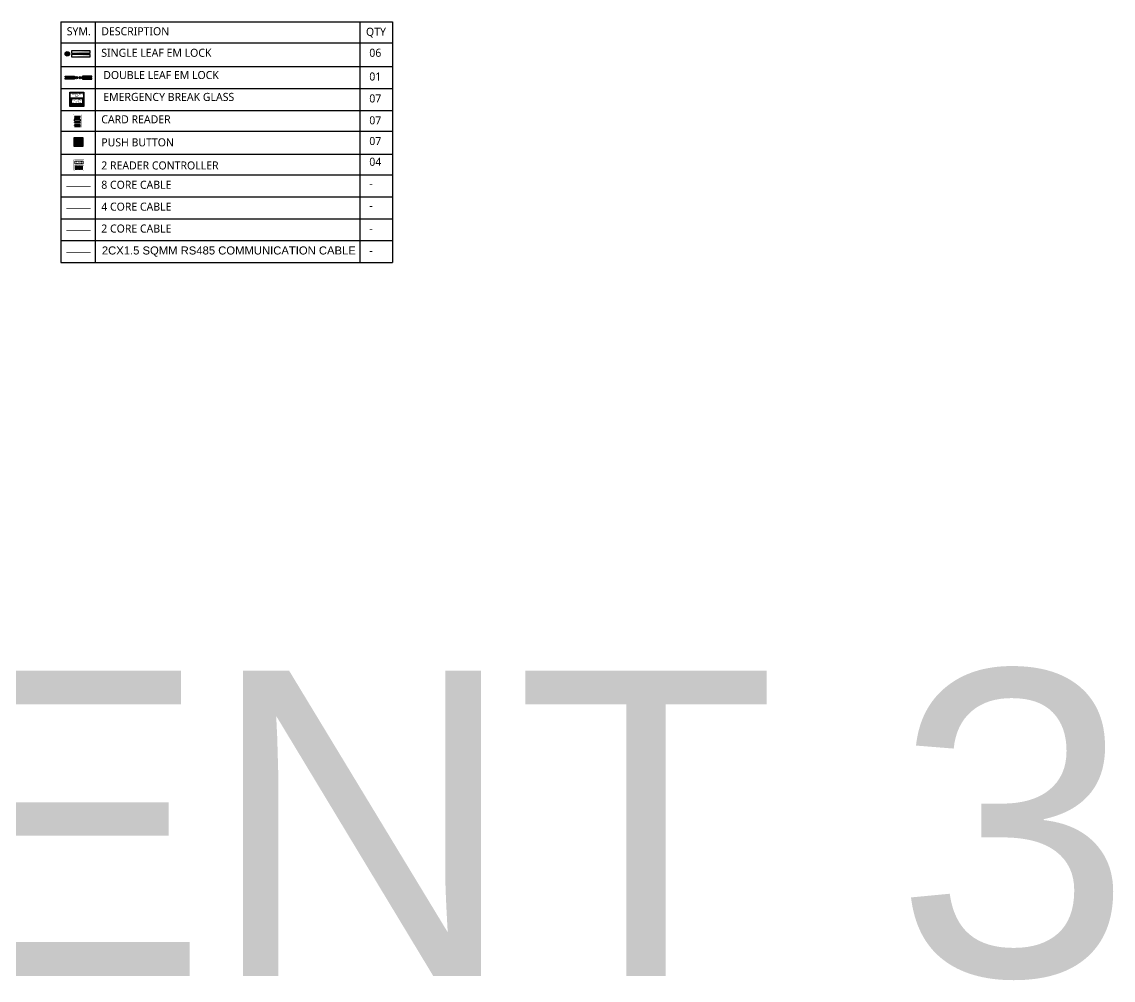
# Model space of a CAD drawing. Header units: millimetres. Extents: x 2509692 to 6766201, y 361130 to 898117.
# Drawn here: x 2600832 to 2654456, y 629836 to 676931 of the extents above; entities that cross this region are included whole.
import ezdxf
from ezdxf.enums import TextEntityAlignment as Align

# ---------------------------------------------------------------- set-up
doc = ezdxf.new("R2010")
doc.units = ezdxf.units.MM
doc.header["$LTSCALE"] = 100
for name, color, linetype in [('2CORE CABLE', 30, 'Continuous'), ('A_TEXT', 8, 'Continuous'), ('ACS-DOOR', 1, 'Continuous'), ('RS485 CABLE', 14, 'Continuous')]:
    doc.layers.add(name, color=color, linetype=linetype)
doc.layers.add('4CORE CABLE', color=230, linetype='Continuous', lineweight=0)
doc.layers.add('8CORE CABLE', color=3, linetype='Continuous', lineweight=0)
doc.styles.add('ARIAL', font='arial.ttf')
doc.styles.add('SL_Lucida Sans', font='l_10646.ttf', dxfattribs={"height": 250})
doc.styles.add('V', font='verdana.ttf')

# ---------------------------------------------------------------- blocks, each defined once
blk = doc.blocks.new('S-D')
at = {"layer": 'ACS-DOOR', "lineweight": 25, "transparency": 33554572}
h = blk.add_hatch(color=256, dxfattribs=at)
h.dxf.hatch_style = 1
edge = h.paths.add_edge_path()
edge.add_arc((-667, 151), 111, 0, 360)
at = {"layer": 'ACS-DOOR', "color": 1, "lineweight": 25}
blk.add_lwpolyline([(456, 302), (-456, 302), (-456, 187), (456, 187)], close=True, dxfattribs=at)
at = {"layer": 'ACS-DOOR', "color": 7, "lineweight": 25}
blk.add_lwpolyline([(456, 115), (-456, 115), (-456, 0), (456, 0)], close=True, dxfattribs=at)
at = {"layer": 'ACS-DOOR', "lineweight": 25}
blk.add_circle((-667, 151), 111, dxfattribs=at)
at = {"layer": 'ACS-DOOR', "color": 9, "true_color": 0xd19cc7, "transparency": 33554559}
for points in [[(456, 302), (-456, 187), (456, 187)], [(456, 115), (-456, 0), (456, 0)]]:
    blk.add_solid(points, dxfattribs=at)
blk = doc.blocks.new('D-D')
at = {"layer": 'ACS-DOOR', "lineweight": 25, "transparency": 33554572}
h = blk.add_hatch(color=256, dxfattribs=at)
h.dxf.hatch_style = 1
edge = h.paths.add_edge_path()
edge.add_arc((-90, 75), 55.5, 0, 360)
h = blk.add_hatch(color=256, dxfattribs=at)
h.dxf.hatch_style = 1
edge = h.paths.add_edge_path()
edge.add_arc((90, 75), 55.5, 0, 360)
at = {"layer": 'ACS-DOOR', "color": 1, "lineweight": 25}
for points in [[(-651, 151), (-195, 151), (-195, 93), (-651, 93)], [(651, 151), (195, 151), (195, 93), (651, 93)]]:
    blk.add_lwpolyline(points, close=True, dxfattribs=at)
at = {"layer": 'ACS-DOOR', "color": 7, "lineweight": 25}
for points in [[(-651, 57), (-195, 57), (-195, 0), (-651, 0)], [(651, 57), (195, 57), (195, 0), (651, 0)]]:
    blk.add_lwpolyline(points, close=True, dxfattribs=at)
at = {"layer": 'ACS-DOOR', "lineweight": 25}
for centre in [(-90, 75), (90, 75)]:
    blk.add_circle(centre, 55.5, dxfattribs=at)
at = {"layer": 'ACS-DOOR', "color": 9, "true_color": 0xd19cc7, "transparency": 33554559}
for points in [[(-651, 151), (-195, 93), (-651, 93)], [(-651, 57), (-195, 0), (-651, 0)], [(651, 151), (195, 93), (651, 93)], [(651, 57), (195, 0), (651, 0)]]:
    blk.add_solid(points, dxfattribs=at)
blk = doc.blocks.new('CR')
at = {"layer": 'ACS-DOOR', "color": 74}
for p, q in [((-148, 573), (148, 573)), ((-148, 67), (148, 67))]:
    blk.add_line(p, q, dxfattribs=at)
at = {"layer": 'ACS-DOOR', "color": 74, "const_width": 3.59}
blk.add_lwpolyline([(0, 0), (-172, 0, -0.414214), (-217, 45), (-217, 608, -0.414214), (-172, 653), (0, 653), (172, 653, -0.414214), (217, 608), (217, 45, -0.414214), (172, 0)], format="xyb", close=True, dxfattribs=at)
at = {"layer": 'ACS-DOOR', "color": 74}
for points in [[(-129, 538, 1), (-129, 520), (129, 520, 1), (129, 538)], [(-129, 475, 1), (-129, 457), (40, 457, 1), (40, 475)], [(116, 319), (-116, 319, -0.414214), (-138, 341), (-138, 393, -0.414214), (-116, 416), (116, 416, -0.414214), (138, 393), (138, 341, -0.414214)], [(-129, 253, -1), (-129, 271), (129, 271, -1), (129, 253)], [(-129, 181, -1), (-129, 199), (129, 199, -1), (129, 181)], [(-129, 102, -1), (-129, 120), (129, 120, -1), (129, 102)]]:
    blk.add_lwpolyline(points, format="xyb", close=True, dxfattribs=at)
at = {"layer": 'ACS-DOOR', "color": 90, "const_width": 15.3}
blk.add_lwpolyline([(86, 466, 1), (101, 466, 1)], format="xyb", close=True, dxfattribs=at)
at = {"layer": 'ACS-DOOR', "color": 230}
blk.add_circle((93, 466), 22.4, dxfattribs=at)
blk = doc.blocks.new('PB')
at = {"layer": 'ACS-DOOR', "ltscale": 1000, "transparency": 33554508}
h = blk.add_hatch(color=7, dxfattribs=at)
h.dxf.hatch_style = 1
h.set_gradient(color1=(209, 156, 199), color2=(173, 221, 247))
edge = h.paths.add_edge_path()
edge.add_spline(control_points=[(205, 401), (205, 410), (199, 416)], knot_values=[1, 1, 1, 1.785398, 1.785398, 1.785398], weights=[1, 0.92388, 1], degree=2, periodic=0)
edge.add_spline(control_points=[(199, 416), (192, 422), (183, 422)], knot_values=[1.785398, 1.785398, 1.785398, 2.570796, 2.570796, 2.570796], weights=[1, 0.92388, 1], degree=2, periodic=0)
edge.add_spline(control_points=[(183, 422), (0, 422), (-183, 422)], knot_values=[2.570796, 2.570796, 2.570796, 3.570796, 3.570796, 3.570796], weights=[1, 1, 1], degree=2, periodic=0)
edge.add_spline(control_points=[(-183, 422), (-192, 422), (-199, 416), (-205, 410), (-205, 401)], knot_values=[3.570796, 3.570796, 3.570796, 4.356194, 4.356194, 5.141593, 5.141593, 5.141593], weights=[1, 0.92388, 1, 0.92388, 1], degree=2, periodic=0)
edge.add_spline(control_points=[(-205, 401), (-205, 217), (-205, 34)], knot_values=[5.141593, 5.141593, 5.141593, 6.141593, 6.141593, 6.141593], weights=[1, 1, 1], degree=2, periodic=0)
edge.add_spline(control_points=[(-205, 34), (-205, 25), (-199, 18), (-192, 12), (-183, 12)], knot_values=[6.141593, 6.141593, 6.141593, 6.926991, 6.926991, 7.712389, 7.712389, 7.712389], weights=[1, 0.92388, 1, 0.92388, 1], degree=2, periodic=0)
edge.add_spline(control_points=[(-183, 12), (0, 12), (183, 12)], knot_values=[7.712389, 7.712389, 7.712389, 8.712389, 8.712389, 8.712389], weights=[1, 1, 1], degree=2, periodic=0)
edge.add_spline(control_points=[(183, 12), (192, 12), (199, 18)], knot_values=[8.712389, 8.712389, 8.712389, 9.497787, 9.497787, 9.497787], weights=[1, 0.92388, 1], degree=2, periodic=0)
edge.add_spline(control_points=[(199, 18), (205, 25), (205, 34)], knot_values=[9.497787, 9.497787, 9.497787, 10.283185, 10.283185, 10.283185], weights=[1, 0.92388, 1], degree=2, periodic=0)
edge.add_spline(control_points=[(205, 34), (205, 217), (205, 401)], knot_values=[0, 0, 0, 1, 1, 1], weights=[1, 1, 1], degree=2, periodic=0)
h.paths.add_polyline_path([(66, 255), (66, 49), (-66, 49), (-66, 255)], flags=16)
h.paths.add_polyline_path([(48, 237), (48, 67), (-48, 67), (-48, 237)], flags=0)
h.paths.add_polyline_path([(-91, 346), (91, 346), (91, 411), (-91, 411)], flags=24)
h.paths.add_polyline_path([(-132, 276), (132, 276), (132, 341), (-132, 341)], flags=24)
at = {"layer": 'ACS-DOOR', "ltscale": 1000, "true_color": 0xeae6dc, "transparency": 33554572}
h = blk.add_hatch(color=254, dxfattribs=at)
h.dxf.hatch_style = 1
h.set_gradient(color1=(206, 204, 230), color2=(192, 192, 192))
h.paths.add_polyline_path([(-48, 237), (48, 237), (66, 255), (-66, 255)])
h.paths.add_polyline_path([(-66, 49), (-48, 49), (-48, 67)], flags=17)
h.paths.add_polyline_path([(48, 67), (-48, 67), (-66, 49), (66, 49)])
h.paths.add_polyline_path([(66, 255), (48, 255), (48, 237)])
at = {"layer": 'ACS-DOOR', "ltscale": 1000, "true_color": 0x9898cc, "transparency": 33554572}
h = blk.add_hatch(color=253, dxfattribs=at)
h.dxf.hatch_style = 1
h.set_gradient(color1=(255, 255, 255), color2=(128, 128, 128))
h.paths.add_polyline_path([(-48, 67), (48, 67), (48, 237), (-48, 237)])
at = {"layer": 'ACS-DOOR', "color": 8}
for p, q in [((-48, 237), (-66, 255)), ((-48, 67), (-66, 49)), ((-48, 237), (48, 237)), ((-48, 67), (-48, 237)), ((48, 67), (-48, 67)), ((48, 237), (66, 255)), ((48, 237), (48, 67)), ((48, 67), (66, 49))]:
    blk.add_line(p, q, dxfattribs=at)
at = {"layer": 'ACS-DOOR', "color": 7}
for points in [[(217, 0), (-217, 0), (-217, 434), (217, 434)], [(66, 49), (-66, 49), (-66, 255), (66, 255)]]:
    blk.add_lwpolyline(points, close=True, dxfattribs=at)
at = {"layer": 'ACS-DOOR', "color": 8}
blk.add_rational_spline([(205, 34), (205, 217), (205, 401), (205, 410), (199, 416), (192, 422), (183, 422), (0, 422), (-183, 422), (-192, 422), (-199, 416), (-205, 410), (-205, 401), (-205, 217), (-205, 34), (-205, 25), (-199, 18), (-192, 12), (-183, 12), (0, 12), (183, 12), (192, 12), (199, 18), (205, 25), (205, 34)], [1, 1, 1, 0.923879532511, 1, 0.923879532511, 1, 1, 1, 0.923879532511, 1, 0.923879532511, 1, 1, 1, 0.923879532511, 1, 0.923879532511, 1, 1, 1, 0.923879532511, 1, 0.923879532511, 1], degree=2, knots=[0, 0, 0, 1, 1, 1.785398, 1.785398, 2.570796, 2.570796, 3.570796, 3.570796, 4.356194, 4.356194, 5.141593, 5.141593, 6.141593, 6.141593, 6.926991, 6.926991, 7.712389, 7.712389, 8.712389, 8.712389, 9.497787, 9.497787, 10.283185, 10.283185, 10.283185], dxfattribs=at)
at = {"layer": 'ACS-DOOR', "color": 7, "style": 'V'}
for s, p in [('BUTTON', (0, 309)), ('PUSH', (0, 378))]:
    blk.add_text(s, height=41.9, dxfattribs=at).set_placement(p, align=Align.MIDDLE_CENTER)
blk = doc.blocks.new('2D-SLAVE')
at = {"layer": 'ACS-DOOR', "color": 4, "lineweight": 0, "const_width": 10}
blk.add_lwpolyline([(252, 50), (252, 533, 0.414214), (202, 583), (-202, 583, 0.414214), (-252, 533), (-252, 50, 0.414214), (-202, 0), (202, 0, 0.414214)], format="xyb", close=True, dxfattribs=at)
blk.add_lwpolyline([(-252, 281), (252, 281)], dxfattribs=at)
at = {"layer": 'ACS-DOOR', "color": 4, "lineweight": 0}
blk.add_lwpolyline([(205, 347), (205, 484), (-200, 484), (-200, 347)], close=True, dxfattribs=at)
at = {"layer": 'ACS-DOOR', "color": 8, "lineweight": 0}
for points in [[(-144, 205), (-144, 244), (-180, 244), (-180, 205)], [(-144, 141), (-144, 180), (-180, 180), (-180, 141)], [(-144, 77), (-144, 116), (-180, 116), (-180, 77)], [(-79, 205), (-79, 244), (-115, 244), (-115, 205)], [(-79, 141), (-79, 180), (-115, 180), (-115, 141)], [(-79, 77), (-79, 116), (-115, 116), (-115, 77)], [(-14, 205), (-14, 244), (-50, 244), (-50, 205)], [(-14, 141), (-14, 180), (-50, 180), (-50, 141)], [(-14, 77), (-14, 116), (-50, 116), (-50, 77)], [(50, 205), (50, 244), (14, 244), (14, 205)], [(50, 141), (50, 180), (14, 180), (14, 141)], [(50, 77), (50, 116), (14, 116), (14, 77)], [(115, 205), (115, 244), (79, 244), (79, 205)], [(115, 141), (115, 180), (79, 180), (79, 141)], [(115, 77), (115, 116), (79, 116), (79, 77)], [(180, 205), (180, 244), (144, 244), (144, 205)], [(180, 141), (180, 180), (144, 180), (144, 141)], [(180, 77), (180, 116), (144, 116), (144, 77)]]:
    blk.add_lwpolyline(points, close=True, dxfattribs=at)
at = {"layer": 'ACS-DOOR', "color": 7, "style": 'V'}
blk.add_text('SLAVE', height=71.3, dxfattribs=at).set_placement((3, 415), align=Align.MIDDLE_CENTER)
blk = doc.blocks.new('EBG')
at = {"layer": 'ACS-DOOR', "color": 11, "true_color": 0xf27172}
for p, q in [((-346, 0), (-346, 691)), ((-346, 691), (346, 691)), ((-327, 54), (-327, 638)), ((-292, 672), (292, 672)), ((327, 638), (327, 54)), ((346, 691), (346, 0)), ((346, 0), (-346, 0)), ((-301, 90), (-301, 417)), ((-301, 417), (301, 417)), ((-272, 389), (-301, 417)), ((-272, 118), (-301, 90)), ((301, 90), (-301, 90)), ((292, 19), (-292, 19)), ((272, 389), (301, 417)), ((272, 118), (301, 90)), ((301, 417), (301, 90))]:
    blk.add_line(p, q, dxfattribs=at)
blk.add_lwpolyline([(272, 118), (-272, 118), (-272, 389), (272, 389)], close=True, dxfattribs=at)
at = {"layer": 'ACS-DOOR', "color": 7, "const_width": 3.46}
for points in [[(-100, 251), (-158, 251)], [(100, 251), (158, 251)]]:
    blk.add_lwpolyline(points, dxfattribs=at)
at = {"layer": 'ACS-DOOR', "color": 11, "true_color": 0xf27172, "const_width": 0.346}
for points in [[(0, 77, 1), (0, 31, 1), (0, 77, 1)], [(0, 74, 1), (0, 34, 1), (0, 74, 1)], [(0, 68, 1), (0, 40, 1), (0, 68, 1)]]:
    blk.add_lwpolyline(points, format="xyb", dxfattribs=at)
at = {"layer": 'ACS-DOOR', "color": 7, "const_width": 17.3}
blk.add_lwpolyline([(-9, 251, 1), (9, 251, 1)], format="xyb", close=True, dxfattribs=at)
at = {"layer": 'ACS-DOOR', "color": 11, "true_color": 0xf27172}
for centre, start, end in [((-292, 638), 90, 180), ((292, 638), 0, 90), ((-292, 54), 180, 270), ((292, 54), 270, 0)]:
    blk.add_arc(centre, 34.6, start, end, dxfattribs=at)
at = {"layer": 'ACS-DOOR', "color": 7}
for points in [[(-100, 264), (-47, 251), (-100, 238)], [(100, 264), (47, 251), (100, 238)]]:
    blk.add_solid(points, dxfattribs=at)
at = {"layer": 'ACS-DOOR', "color": 1, "style": 'V'}
for s, p in [('EMERGENCY', (0, 603)), ('EXIT', (0, 492))]:
    blk.add_text(s, height=66.7, dxfattribs=at).set_placement(p, align=Align.MIDDLE_CENTER)
at = {"layer": 'ACS-DOOR', "color": 7, "style": 'V'}
for s, height, p in [('BREAK GLASS', 54.08, (0, 332)), ('PRESS HERE', 54.1, (0, 178))]:
    blk.add_text(s, height=height, dxfattribs=at).set_placement(p, align=Align.MIDDLE_CENTER)

msp = doc.modelspace()

# ---------------------------------------------------------------- linework, layer by layer
at = {"layer": '2CORE CABLE', "ltscale": 1000, "const_width": 30}
msp.add_lwpolyline([(2603010.3515, 666678.3186), (2604207.8529, 666678.3186)], dxfattribs=at)
at = {"layer": '4CORE CABLE', "const_width": 30}
msp.add_lwpolyline([(2603010.3515, 667754.6877), (2604207.8529, 667754.6877)], dxfattribs=at)
at = {"layer": '8CORE CABLE', "const_width": 30}
msp.add_lwpolyline([(2603010.3515, 668831.0568), (2604207.8529, 668831.0568)], dxfattribs=at)
at = {"layer": 'ACS-DOOR', "color": 241, "true_color": 0xf7abae}
for p, q in [((2602752.0067, 676931.2121), (2602752.0067, 665104.5883)), ((2602752.0067, 676931.2121), (2619047.5696, 676931.2121)), ((2604438.5195, 676931.2121), (2604438.5195, 665104.5883)), ((2619047.5696, 676931.2121), (2619047.5696, 665104.5883)), ((2602752.0067, 675900.1477), (2619047.5696, 675900.1477)), ((2602752.0067, 674733.1692), (2619047.5696, 674733.1692)), ((2602752.0067, 673656.8001), (2619047.5696, 673656.8001)), ((2602752.0067, 672580.4309), (2619047.5696, 672580.4309)), ((2602752.0067, 671562.8029), (2619047.5696, 671562.8029)), ((2602752.0067, 670427.6927), (2619047.5696, 670427.6927)), ((2602752.0067, 669410.0647), (2619047.5696, 669410.0647)), ((2602752.0067, 668333.6956), (2619047.5696, 668333.6956)), ((2602752.0067, 667257.3265), (2619047.5696, 667257.3265)), ((2602752.0067, 666180.9574), (2619047.5696, 666180.9574)), ((2602752.0067, 665104.5883), (2619047.5696, 665104.5883))]:
    msp.add_line(p, q, dxfattribs=at)
msp.add_lwpolyline([(2617443.4912, 676931.2121), (2617443.4912, 665104.5883)], dxfattribs=at)
at = {"layer": 'RS485 CABLE', "const_width": 30}
msp.add_lwpolyline([(2603010.3515, 665601.9495), (2604207.8529, 665601.9495)], dxfattribs=at)

# ---------------------------------------------------------------- block references
at = {"layer": 'ACS-DOOR', "color": 241, "true_color": 0xf7abae}
for name, p in [('S-D', (2603731.1889, 675206.073)), ('D-D', (2603615.7759, 674111.5237)), ('CR', (2603562.4963, 671727.4605)), ('PB', (2603615.6766, 670807.4953)), ('2D-SLAVE', (2603637.6711, 669602.1014))]:
    msp.add_blockref(name, p, dxfattribs=at)
at = {"layer": 'RS485 CABLE'}
msp.add_blockref('EBG', (2603536.4112, 672775.7469), dxfattribs=at)

# ---------------------------------------------------------------- texts
at = {"layer": 'A_TEXT', "insert": (2655377.2273, 645048.686), "char_height": 15000, "attachment_point": 3, "style": 'ARIAL'}
msp.add_mtext_dynamic_manual_height_columns('BASEMENT 3 ', width=760138.358222, gutter_width=667292.171, heights=[83976.6103], dxfattribs=at)
at = {"layer": 'ACS-DOOR', "color": 241, "true_color": 0xf7abae, "style": 'SL_Lucida Sans'}
for s, height, p in [('SYM.', 395.98467, (2603037.5434, 676269.8892)), ('DESCRIPTION', 395.984666, (2604735.8911, 676269.8892)), ('QTY', 395.98467, (2617740.8628, 676243.9054)), ('SINGLE LEAF EM LOCK', 395.984666, (2604735.8911, 675212.841)), ('06', 395.98467, (2617905.2653, 675212.841)), ('DOUBLE LEAF EM LOCK', 395.984666, (2604832.0875, 674118.8721)), ('01', 395.98467, (2617905.2653, 674045.8624)), ('EMERGENCY BREAK GLASS', 395.984666, (2604832.0875, 673042.503)), ('07', 395.98467, (2617905.2653, 672969.4933)), ('CARD READER', 395.984666, (2604735.8911, 671942.0554)), ('07', 395.98467, (2617905.2653, 671893.1242)), ('PUSH BUTTON', 395.984666, (2604735.8911, 670810.7249)), ('07', 395.98467, (2617905.2653, 670875.4962)), ('2 READER CONTROLLER', 395.984666, (2604735.8911, 669675.6147)), ('04', 395.98467, (2617905.2653, 669857.8682)), ('8 CORE CABLE ', 395.984666, (2604735.8911, 668726.7151)), ('-', 395.9847, (2617905.2653, 668781.499)), ('-', 395.9847, (2617905.2653, 668781.499)), ('4 CORE CABLE ', 395.984666, (2604735.8911, 667650.346)), ('-', 395.9847, (2617905.2653, 667705.1299)), ('2 CORE CABLE ', 395.984666, (2604735.8911, 666573.9769)), ('-', 395.9847, (2617905.2653, 666570.0197)), ('-', 395.9847, (2617905.2653, 665493.6506))]:
    msp.add_text(s, height=height, dxfattribs=at).set_placement(p)
at = {"layer": 'ACS-DOOR', "color": 241, "true_color": 0xf7abae, "insert": (2604763.717, 665893.5924), "char_height": 395.984666, "width": 12525.900105, "attachment_point": 1, "style": 'SL_Lucida Sans'}
msp.add_mtext('{\\fArial|b0|i0|c0|p34;2CX1.5 SQMM RS485 COMMUNICATION CABLE}', dxfattribs=at)

doc.saveas('drawing.dxf')
